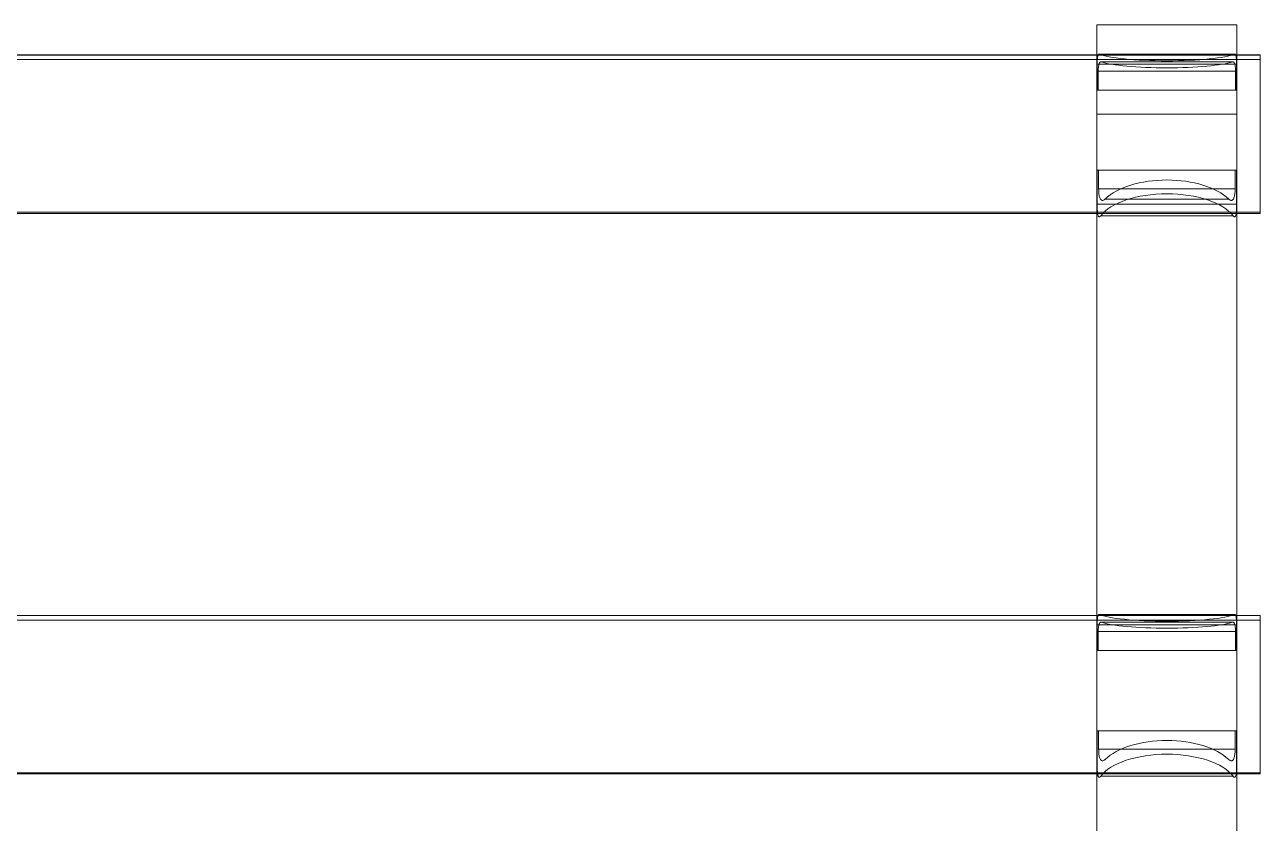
# Model space of a CAD drawing. Header units: millimetres. Extents: x -241391 to 8718866, y 0 to 143518.
# Drawn here: x -208082.7 to -207818.1, y 116900.5 to 117071.5 of the extents above; entities that cross this region are included whole.
import ezdxf

# ---------------------------------------------------------------- set-up
doc = ezdxf.new("R2010")
doc.units = ezdxf.units.MM
doc.header["$MEASUREMENT"] = 0
doc.layers.add('ТХ_пищеблок', color=30, linetype='Continuous', lineweight=20)

msp = doc.modelspace()

# ---------------------------------------------------------------- linework, layer by layer
at = {"layer": 'ТХ_пищеблок', "color": 230, "extrusion": (-1, 2.44929e-16, 3.40358e-28)}
for p, q in [((-207853.12, 116721.5, -147.22), (-207853.12, 117071.5, -147.22)), ((-207853.12, 117071.5, -147.22), (-207853.12, 117071.5, -182.5)), ((-207853.12, 117052.33, -203.42), (-207853.12, 116741.09, -230.66))]:
    msp.add_line(p, q, dxfattribs=at)
at = {"layer": 'ТХ_пищеблок', "color": 230}
for p, q in [((-207853.12, 116721.5, -147.22), (-207853.12, 117071.5, -147.22)), ((-207853.12, 117071.5, -182.5), (-207823.12, 117071.5, -182.5)), ((-207853.12, 117071.5, -917.22), (-207853.12, 117065.03, -917.22)), ((-207823.12, 117071.5, -917.22), (-207853.12, 117071.5, -917.22)), ((-207823.12, 117071.5, -147.22), (-207823.12, 116721.5, -147.22)), ((-207823.12, 117065.03, -917.22), (-207823.12, 117071.5, -917.22)), ((-209318.12, 117065.03, -917.22), (-207818.12, 117065.03, -917.22)), ((-209318.12, 117065.01, -143.47), (-207818.12, 117065.01, -143.47)), ((-209318.12, 117064.02, -143.6), (-207818.12, 117064.02, -143.6)), ((-209284.18, 117065.01, -917.22), (-207852.06, 117065.01, -917.22)), ((-207852.57, 117065.21, -143.19), (-207823.68, 117065.21, -143.19)), ((-207852.17, 117063.54, -141.97), (-207824.07, 117063.54, -141.97)), ((-207818.12, 117031.1, -917.22), (-207818.12, 117065.03, -917.22)), ((-207853.05, 117063.03, -145.72), (-207823.2, 117063.03, -145.72)), ((-207853.05, 117063.03, -145.72), (-207853.05, 117057.51, -145.72)), ((-207853.05, 117063.03, -145.72), (-207823.2, 117063.03, -145.72)), ((-207853.05, 117063.03, -145.72), (-207853.05, 117057.51, -145.72)), ((-207852.82, 117061.55, -144.22), (-207823.43, 117061.55, -144.22)), ((-207852.82, 117057.51, -144.22), (-207852.82, 117061.55, -144.22)), ((-207823.43, 117061.55, -144.22), (-207823.43, 117057.51, -144.22)), ((-207823.2, 117057.51, -145.72), (-207823.2, 117063.03, -145.72)), ((-207823.2, 117057.51, -145.72), (-207823.2, 117063.03, -145.72)), ((-207818.12, 117063.03, -144.72), (-207818.12, 117059.01, -144.72)), ((-207853.05, 117057.51, -145.72), (-207823.2, 117057.51, -145.72)), ((-207853.12, 117052.33, -203.42), (-207823.12, 117052.33, -203.42)), ((-207853.05, 117040.32, -145.72), (-207823.2, 117040.32, -145.72)), ((-207853.05, 117040.32, -145.72), (-207853.05, 117033.1, -145.72)), ((-207853.05, 117040.32, -145.72), (-207853.05, 117033.1, -145.72)), ((-207852.73, 117036.38, -143.82), (-207852.73, 117040.32, -143.82)), ((-207823.51, 117040.32, -143.82), (-207823.51, 117036.38, -143.82)), ((-207823.2, 117033.1, -145.72), (-207823.2, 117040.32, -145.72)), ((-207823.2, 117033.1, -145.72), (-207823.2, 117040.32, -145.72)), ((-207818.12, 117037.53, -144.72), (-207818.12, 117033.1, -144.72)), ((-207852.73, 117036.38, -143.82), (-207823.51, 117036.38, -143.82)), ((-207851.37, 117034.15, -140.18), (-207824.88, 117034.15, -140.18)), ((-207853.05, 117033.1, -145.72), (-207823.2, 117033.1, -145.72)), ((-207853.05, 117033.1, -145.72), (-207823.2, 117033.1, -145.72)), ((-209318.12, 117031.33, -142.81), (-207818.12, 117031.33, -142.81)), ((-209318.12, 117031.1, -917.22), (-207818.12, 117031.1, -917.22)), ((-207853.12, 117031.1, -917.22), (-207853.12, 116945.03, -917.22)), ((-207852.29, 117030.58, -142.31), (-207823.95, 117030.58, -142.31)), ((-207823.12, 116945.03, -917.22), (-207823.12, 117031.1, -917.22)), ((-209318.12, 116945.03, -917.22), (-207818.12, 116945.03, -917.22)), ((-209318.12, 116945.01, -143.47), (-207818.12, 116945.01, -143.47)), ((-209284.18, 116945.01, -917.22), (-207852.06, 116945.01, -917.22)), ((-207852.57, 116945.21, -143.19), (-207823.68, 116945.21, -143.19)), ((-207818.12, 116945.03, -917.22), (-207818.12, 116911.1, -917.22)), ((-209318.12, 116944.02, -143.6), (-207818.12, 116944.02, -143.6)), ((-207853.05, 116943.03, -145.72), (-207823.2, 116943.03, -145.72)), ((-207853.05, 116943.03, -145.72), (-207853.05, 116937.51, -145.72)), ((-207853.05, 116943.03, -145.72), (-207823.2, 116943.03, -145.72)), ((-207853.05, 116943.03, -145.72), (-207853.05, 116937.51, -145.72)), ((-207852.82, 116941.55, -144.22), (-207823.43, 116941.55, -144.22)), ((-207852.82, 116937.51, -144.22), (-207852.82, 116941.55, -144.22)), ((-207852.17, 116943.54, -141.97), (-207824.07, 116943.54, -141.97)), ((-207823.43, 116941.55, -144.22), (-207823.43, 116937.51, -144.22)), ((-207823.2, 116937.51, -145.72), (-207823.2, 116943.03, -145.72)), ((-207823.2, 116937.51, -145.72), (-207823.2, 116943.03, -145.72)), ((-207818.12, 116943.03, -144.72), (-207818.12, 116939.01, -144.72)), ((-207853.05, 116937.51, -145.72), (-207823.2, 116937.51, -145.72)), ((-207853.05, 116920.32, -145.72), (-207823.2, 116920.32, -145.72)), ((-207853.05, 116920.32, -145.72), (-207853.05, 116913.1, -145.72)), ((-207853.05, 116920.32, -145.72), (-207853.05, 116913.1, -145.72)), ((-207852.73, 116916.38, -143.82), (-207852.73, 116920.32, -143.82)), ((-207823.51, 116920.32, -143.82), (-207823.51, 116916.38, -143.82)), ((-207823.2, 116913.1, -145.72), (-207823.2, 116920.32, -145.72)), ((-207823.2, 116913.1, -145.72), (-207823.2, 116920.32, -145.72)), ((-207852.73, 116916.38, -143.82), (-207823.51, 116916.38, -143.82)), ((-207818.12, 116917.53, -144.72), (-207818.12, 116913.1, -144.72)), ((-209318.12, 116911.33, -142.81), (-207818.12, 116911.33, -142.81)), ((-209318.12, 116911.1, -917.22), (-207818.12, 116911.1, -917.22)), ((-207853.12, 116911.1, -917.22), (-207853.12, 116825.03, -917.22)), ((-207852.29, 116910.58, -142.31), (-207823.95, 116910.58, -142.31)), ((-207823.12, 116825.03, -917.22), (-207823.12, 116911.1, -917.22))]:
    msp.add_line(p, q, dxfattribs=at)
at = {"layer": 'ТХ_пищеблок', "color": 230, "extrusion": (2.44929e-16, 1, 0)}
for p, q in [((-207853.12, 117071.5, -182.5), (-207823.12, 117071.5, -182.5)), ((-207853.12, 117071.5, -147.22), (-207853.12, 117071.5, -182.5)), ((-207823.12, 117071.5, -182.5), (-207823.12, 117071.5, -147.22)), ((-207853.05, 117057.51, -145.72), (-207823.2, 117057.51, -145.72)), ((-207852.82, 117057.51, -144.22), (-207823.43, 117057.51, -144.22)), ((-207818.12, 117037.53, -145.72), (-207818.12, 117037.53, -144.72)), ((-207853.05, 116937.51, -145.72), (-207823.2, 116937.51, -145.72)), ((-207852.82, 116937.51, -144.22), (-207823.43, 116937.51, -144.22)), ((-207818.12, 116917.53, -145.72), (-207818.12, 116917.53, -144.72))]:
    msp.add_line(p, q, dxfattribs=at)
at = {"layer": 'ТХ_пищеблок', "color": 230, "extrusion": (1, -2.44929e-16, -7.99494e-29)}
for p, q in [((-207823.12, 117071.5, -147.22), (-207823.12, 116721.5, -147.22)), ((-207823.12, 117071.5, -182.5), (-207823.12, 117071.5, -147.22)), ((-207823.12, 116741.09, -230.66), (-207823.12, 117052.33, -203.42))]:
    msp.add_line(p, q, dxfattribs=at)
at = {"layer": 'ТХ_пищеблок', "color": 230, "extrusion": (2.42891e-16, 0.991677, 0.128754)}
for p, q in [((-209318.12, 117065.01, -143.47), (-207818.12, 117065.01, -143.47)), ((-207818.12, 117065.01, -143.47), (-207818.12, 117062.91, -127.24)), ((-209318.12, 116945.01, -143.47), (-207818.12, 116945.01, -143.47)), ((-207818.12, 116945.01, -143.47), (-207818.12, 116942.91, -127.24))]:
    msp.add_line(p, q, dxfattribs=at)
at = {"layer": 'ТХ_пищеблок', "color": 230, "extrusion": (-2.42891e-16, -0.991677, -0.128754)}
for p, q in [((-209318.12, 117064.02, -143.6), (-207818.12, 117064.02, -143.6)), ((-207818.12, 117061.91, -127.37), (-207818.12, 117064.02, -143.6)), ((-209318.12, 116944.02, -143.6), (-207818.12, 116944.02, -143.6)), ((-207818.12, 116941.91, -127.37), (-207818.12, 116944.02, -143.6))]:
    msp.add_line(p, q, dxfattribs=at)
at = {"layer": 'ТХ_пищеблок', "color": 230, "extrusion": (-2.42893e-16, -0.991687, -0.128676)}
for p, q in [((-207852.57, 117065.21, -143.19), (-207823.68, 117065.21, -143.19)), ((-207852.57, 116945.21, -143.19), (-207823.68, 116945.21, -143.19))]:
    msp.add_line(p, q, dxfattribs=at)
at = {"layer": 'ТХ_пищеблок', "color": 230, "extrusion": (2.42898e-16, 0.991708, 0.128509)}
for p, q in [((-207852.17, 117063.54, -141.97), (-207824.07, 117063.54, -141.97)), ((-207852.17, 116943.54, -141.97), (-207824.07, 116943.54, -141.97))]:
    msp.add_line(p, q, dxfattribs=at)
at = {"layer": 'ТХ_пищеблок', "color": 230, "extrusion": (1, -2.44929e-16, 9.51101e-27)}
for p, q in [((-207818.12, 117065.01, -143.47), (-207818.12, 117062.91, -127.24)), ((-207818.12, 117061.91, -127.37), (-207818.12, 117064.02, -143.6)), ((-207818.12, 117059.01, -145.72), (-207818.12, 117063.03, -145.72)), ((-207818.12, 117063.03, -144.72), (-207818.12, 117059.01, -144.72)), ((-207818.12, 117059.01, -144.72), (-207818.12, 117059.01, -145.72)), ((-207818.12, 117032.21, -143.27), (-207818.12, 117042.16, -123.92)), ((-207818.12, 117041.28, -123.46), (-207818.12, 117031.33, -142.81)), ((-207818.12, 117037.53, -144.72), (-207818.12, 117033.1, -144.72)), ((-207818.12, 117037.53, -145.72), (-207818.12, 117037.53, -144.72)), ((-207818.12, 117033.1, -145.72), (-207818.12, 117037.53, -145.72))]:
    msp.add_line(p, q, dxfattribs=at)
at = {"layer": 'ТХ_пищеблок', "color": 230, "extrusion": (0, 0, -1)}
for p, q in [((-207852.82, 117057.51, -144.22), (-207852.82, 117061.55, -144.22)), ((-207852.82, 117061.55, -144.22), (-207823.43, 117061.55, -144.22)), ((-207823.43, 117061.55, -144.22), (-207823.43, 117057.51, -144.22)), ((-207818.12, 117059.01, -145.72), (-207818.12, 117063.03, -145.72)), ((-207852.82, 117057.51, -144.22), (-207823.43, 117057.51, -144.22)), ((-207852.73, 117036.38, -143.82), (-207852.73, 117040.32, -143.82)), ((-207852.73, 117040.32, -143.82), (-207823.51, 117040.32, -143.82)), ((-207823.51, 117040.32, -143.82), (-207823.51, 117036.38, -143.82)), ((-207852.73, 117036.38, -143.82), (-207823.51, 117036.38, -143.82)), ((-207852.82, 116937.51, -144.22), (-207852.82, 116941.55, -144.22)), ((-207852.82, 116941.55, -144.22), (-207823.43, 116941.55, -144.22)), ((-207823.43, 116941.55, -144.22), (-207823.43, 116937.51, -144.22)), ((-207818.12, 116939.01, -145.72), (-207818.12, 116943.03, -145.72)), ((-207852.82, 116937.51, -144.22), (-207823.43, 116937.51, -144.22)), ((-207852.73, 116916.38, -143.82), (-207852.73, 116920.32, -143.82)), ((-207852.73, 116920.32, -143.82), (-207823.51, 116920.32, -143.82)), ((-207823.51, 116920.32, -143.82), (-207823.51, 116916.38, -143.82)), ((-207852.73, 116916.38, -143.82), (-207823.51, 116916.38, -143.82))]:
    msp.add_line(p, q, dxfattribs=at)
at = {"layer": 'ТХ_пищеблок', "color": 230, "extrusion": (-2.44929e-16, -1, 0)}
for p, q in [((-207818.12, 117059.01, -144.72), (-207818.12, 117059.01, -145.72)), ((-207853.05, 117040.32, -145.72), (-207823.2, 117040.32, -145.72)), ((-207852.73, 117040.32, -143.82), (-207823.51, 117040.32, -143.82)), ((-207818.12, 116939.01, -144.72), (-207818.12, 116939.01, -145.72)), ((-207853.05, 116920.32, -145.72), (-207823.2, 116920.32, -145.72)), ((-207852.73, 116920.32, -143.82), (-207823.51, 116920.32, -143.82))]:
    msp.add_line(p, q, dxfattribs=at)
at = {"layer": 'ТХ_пищеблок', "color": 230, "extrusion": (2.1347e-17, 0.087156, -0.996195)}
for p, q in [((-207853.12, 117052.33, -203.42), (-207853.12, 116741.09, -230.66)), ((-207853.12, 117052.33, -203.42), (-207823.12, 117052.33, -203.42)), ((-207823.12, 116741.09, -230.66), (-207823.12, 117052.33, -203.42))]:
    msp.add_line(p, q, dxfattribs=at)
at = {"layer": 'ТХ_пищеблок', "color": 230, "extrusion": (2.17808e-16, 0.889269, -0.457385)}
for p, q in [((-207818.12, 117032.21, -143.27), (-207818.12, 117042.16, -123.92)), ((-207818.12, 116912.21, -143.27), (-207818.12, 116922.16, -123.92))]:
    msp.add_line(p, q, dxfattribs=at)
at = {"layer": 'ТХ_пищеблок', "color": 230, "extrusion": (-2.17808e-16, -0.889269, 0.457385)}
for p, q in [((-207818.12, 117041.28, -123.46), (-207818.12, 117031.33, -142.81)), ((-209318.12, 117031.33, -142.81), (-207818.12, 117031.33, -142.81)), ((-207818.12, 116921.28, -123.46), (-207818.12, 116911.33, -142.81)), ((-209318.12, 116911.33, -142.81), (-207818.12, 116911.33, -142.81))]:
    msp.add_line(p, q, dxfattribs=at)
at = {"layer": 'ТХ_пищеблок', "color": 230, "extrusion": (-2.51863e-29, -1.02831e-13, -1)}
for p, q in [((-207818.12, 117033.1, -145.72), (-207818.12, 117037.53, -145.72)), ((-207818.12, 116913.1, -145.72), (-207818.12, 116917.53, -145.72))]:
    msp.add_line(p, q, dxfattribs=at)
at = {"layer": 'ТХ_пищеблок', "color": 230, "extrusion": (-2.17766e-16, -0.889097, 0.457719)}
msp.add_line((-207851.37, 117034.15, -140.18), (-207824.88, 117034.15, -140.18), dxfattribs=at)
at = {"layer": 'ТХ_пищеблок', "color": 230, "extrusion": (2.21972e-16, 0.906268, -0.422705)}
for p, q in [((-207852.29, 117030.58, -142.31), (-207823.95, 117030.58, -142.31)), ((-207852.29, 116910.58, -142.31), (-207823.95, 116910.58, -142.31))]:
    msp.add_line(p, q, dxfattribs=at)
at = {"layer": 'ТХ_пищеблок', "color": 230, "extrusion": (1, -2.44929e-16, 8.92676e-27)}
for p, q in [((-207818.12, 116945.01, -143.47), (-207818.12, 116942.91, -127.24)), ((-207818.12, 116941.91, -127.37), (-207818.12, 116944.02, -143.6)), ((-207818.12, 116939.01, -145.72), (-207818.12, 116943.03, -145.72)), ((-207818.12, 116943.03, -144.72), (-207818.12, 116939.01, -144.72)), ((-207818.12, 116939.01, -144.72), (-207818.12, 116939.01, -145.72)), ((-207818.12, 116912.21, -143.27), (-207818.12, 116922.16, -123.92)), ((-207818.12, 116921.28, -123.46), (-207818.12, 116911.33, -142.81)), ((-207818.12, 116917.53, -144.72), (-207818.12, 116913.1, -144.72)), ((-207818.12, 116917.53, -145.72), (-207818.12, 116917.53, -144.72)), ((-207818.12, 116913.1, -145.72), (-207818.12, 116917.53, -145.72))]:
    msp.add_line(p, q, dxfattribs=at)
at = {"layer": 'ТХ_пищеблок', "color": 230, "extrusion": (-1, 2.44929e-16, 0)}
for centre, radius, start, end in [((-117050.5, -182.5, 207853.12), 21, 180, 265), ((-117050.5, -182.5, 207853.12), 21, 180, 265), ((-117063.03, -143.72, 207818.12), 2, 172.6024, 270), ((-117051.5, -128.72, 207818.12), 11.5, 27.2185, 172.6024), ((-117033.1, -143.72, 207818.12), 2, 270, 27.2185), ((-116943.03, -143.72, 207818.12), 2, 172.6024, 270), ((-116931.5, -128.72, 207818.12), 11.5, 27.2185, 172.6024), ((-116913.1, -143.72, 207818.12), 2, 270, 27.2185)]:
    msp.add_arc(centre, radius, start, end, dxfattribs=at)
at = {"layer": 'ТХ_пищеблок', "color": 230, "extrusion": (2.44929e-16, 1, 0)}
for centre, start, end in [((207838.12, -147.22, 117071.5), 0, 180), ((207838.12, -147.22, 117071.5), 0, 180), ((207838.12, -147.22, 117057.51), 5.7392, 11.537), ((207838.12, -147.22, 117057.51), 5.7392, 11.537), ((207838.12, -147.22, 117057.51), 168.463, 174.2608), ((207838.12, -147.22, 117057.51), 168.463, 174.2608), ((207838.12, -147.22, 116937.51), 5.7392, 11.537), ((207838.12, -147.22, 116937.51), 5.7392, 11.537), ((207838.12, -147.22, 116937.51), 168.463, 174.2608), ((207838.12, -147.22, 116937.51), 168.463, 174.2608)]:
    msp.add_arc(centre, 15, start, end, dxfattribs=at)
at = {"layer": 'ТХ_пищеблок', "color": 230, "extrusion": (1, -2.44929e-16, 0)}
for centre, radius, start, end in [((117050.5, -182.5, -207823.12), 21, 275, 0), ((117050.5, -182.5, -207823.12), 21, 275, 0), ((117063.03, -143.72, -207818.12), 2, 270, 7.3976), ((117063.03, -143.72, -207818.12), 1, 270, 7.3976), ((117063.03, -143.72, -207818.12), 1, 270, 7.3976), ((117051.5, -128.72, -207818.12), 11.5, 7.3976, 152.7815), ((117051.5, -128.72, -207818.12), 10.5, 7.3976, 152.7815), ((117051.5, -128.72, -207818.12), 10.5, 7.3976, 152.7815), ((117033.1, -143.72, -207818.12), 1, 152.7815, 270), ((117033.1, -143.72, -207818.12), 1, 152.7815, 270), ((117033.1, -143.72, -207818.12), 2, 152.7815, 270), ((116943.03, -143.72, -207818.12), 2, 270, 7.3976), ((116943.03, -143.72, -207818.12), 1, 270, 7.3976), ((116943.03, -143.72, -207818.12), 1, 270, 7.3976), ((116931.5, -128.72, -207818.12), 11.5, 7.3976, 152.7815), ((116931.5, -128.72, -207818.12), 10.5, 7.3976, 152.7815), ((116931.5, -128.72, -207818.12), 10.5, 7.3976, 152.7815), ((116913.1, -143.72, -207818.12), 1, 152.7815, 270), ((116913.1, -143.72, -207818.12), 1, 152.7815, 270), ((116913.1, -143.72, -207818.12), 2, 152.7815, 270)]:
    msp.add_arc(centre, radius, start, end, dxfattribs=at)
at = {"layer": 'ТХ_пищеблок', "color": 230, "extrusion": (-2.44929e-16, -1, 0)}
for centre, start, end in [((-207838.12, -147.22, -117040.32), 166.8991, 174.2608), ((-207838.12, -147.22, -117040.32), 166.8991, 174.2608), ((-207838.12, -147.22, -117040.32), 5.7392, 13.1009), ((-207838.12, -147.22, -117040.32), 5.7392, 13.1009), ((-207838.12, -147.22, -116920.32), 166.8991, 174.2608), ((-207838.12, -147.22, -116920.32), 166.8991, 174.2608), ((-207838.12, -147.22, -116920.32), 5.7392, 13.1009), ((-207838.12, -147.22, -116920.32), 5.7392, 13.1009)]:
    msp.add_arc(centre, 15, start, end, dxfattribs=at)
at = {"layer": 'ТХ_пищеблок', "color": 230, "extrusion": (-2.42893e-16, -0.991687, -0.128676)}
for centre in [(-207838.12, 117065.73, -147.22), (-207838.12, 117065.73, -147.22), (-207838.12, 116945.73, -147.22), (-207838.12, 116945.73, -147.22)]:
    msp.add_ellipse(centre, major_axis=(0, -1.95, 15), ratio=0.991687, start_param=-1.298155, end_param=1.298155, dxfattribs=at)
at = {"layer": 'ТХ_пищеблок', "color": 230, "extrusion": (2.42898e-16, 0.991708, 0.128509)}
for centre in [(-207838.12, 117064.22, -147.22), (-207838.12, 117064.22, -147.22), (-207838.12, 116944.22, -147.22), (-207838.12, 116944.22, -147.22)]:
    msp.add_ellipse(centre, major_axis=(0, -1.94, 15), ratio=0.991708, start_param=-1.212726, end_param=1.212726, dxfattribs=at)
at = {"layer": 'ТХ_пищеблок', "color": 230, "extrusion": (-2.17766e-16, -0.889097, 0.457719)}
for centre in [(-207838.12, 117030.53, -147.22), (-207838.12, 117030.53, -147.22), (-207838.12, 116910.53, -147.22), (-207838.12, 116910.53, -147.22)]:
    msp.add_ellipse(centre, major_axis=(0, 7.72, 15), ratio=0.889097, start_param=-1.081936, end_param=1.081936, dxfattribs=at)
at = {"layer": 'ТХ_пищеблок', "color": 230, "extrusion": (2.21972e-16, 0.906268, -0.422705)}
for centre in [(-207838.12, 117028.29, -147.22), (-207838.12, 117028.29, -147.22), (-207838.12, 116908.29, -147.22), (-207838.12, 116908.29, -147.22)]:
    msp.add_ellipse(centre, major_axis=(0, 7, 15), ratio=0.906268, start_param=-1.236809, end_param=1.236809, dxfattribs=at)
at = {"layer": 'ТХ_пищеблок', "color": 230}
for points, knots in [([(-207852.57, 117065.21, -143.19), (-207852.6, 117065.22, -143.28), (-207852.62, 117065.23, -143.38), (-207852.68, 117065.23, -143.61), (-207852.72, 117065.21, -143.76), (-207852.78, 117065.16, -144.05), (-207852.81, 117065.11, -144.19), (-207852.87, 117065, -144.47), (-207852.89, 117064.93, -144.61), (-207852.93, 117064.76, -144.86), (-207852.95, 117064.66, -144.97), (-207852.98, 117064.46, -145.17), (-207852.99, 117064.35, -145.26), (-207853.01, 117064.11, -145.43), (-207853.02, 117063.97, -145.5), (-207853.04, 117063.7, -145.61), (-207853.04, 117063.55, -145.66), (-207853.05, 117063.28, -145.71), (-207853.05, 117063.15, -145.72), (-207853.05, 117063.03, -145.72)], [10.097756, 10.097756, 10.097756, 10.097756, 10.392581, 10.392581, 10.825142, 10.825142, 11.257703, 11.257703, 11.690264, 11.690264, 12.122826, 12.122826, 12.545997, 12.545997, 12.969168, 12.969168, 13.392339, 13.392339, 13.761999, 13.761999, 13.761999, 13.761999]), ([(-207852.57, 117065.21, -143.19), (-207852.6, 117065.22, -143.28), (-207852.62, 117065.23, -143.38), (-207852.68, 117065.23, -143.61), (-207852.72, 117065.21, -143.76), (-207852.78, 117065.16, -144.05), (-207852.81, 117065.11, -144.19), (-207852.87, 117065, -144.47), (-207852.89, 117064.93, -144.61), (-207852.93, 117064.76, -144.86), (-207852.95, 117064.66, -144.97), (-207852.98, 117064.46, -145.17), (-207852.99, 117064.35, -145.26), (-207853.01, 117064.11, -145.43), (-207853.02, 117063.97, -145.5), (-207853.04, 117063.7, -145.61), (-207853.04, 117063.55, -145.66), (-207853.05, 117063.28, -145.71), (-207853.05, 117063.15, -145.72), (-207853.05, 117063.03, -145.72)], [10.097756, 10.097756, 10.097756, 10.097756, 10.392581, 10.392581, 10.825142, 10.825142, 11.257703, 11.257703, 11.690264, 11.690264, 12.122826, 12.122826, 12.545997, 12.545997, 12.969168, 12.969168, 13.392339, 13.392339, 13.761999, 13.761999, 13.761999, 13.761999]), ([(-207852.82, 117061.55, -144.22), (-207852.82, 117061.68, -144.22), (-207852.82, 117061.81, -144.21), (-207852.81, 117062.06, -144.16), (-207852.8, 117062.19, -144.12), (-207852.78, 117062.44, -144.02), (-207852.76, 117062.55, -143.96), (-207852.73, 117062.77, -143.82), (-207852.71, 117062.87, -143.74), (-207852.67, 117063.05, -143.56), (-207852.64, 117063.14, -143.46), (-207852.58, 117063.29, -143.23), (-207852.55, 117063.35, -143.11), (-207852.47, 117063.45, -142.86), (-207852.44, 117063.49, -142.74), (-207852.35, 117063.54, -142.48), (-207852.31, 117063.55, -142.35), (-207852.23, 117063.55, -142.14), (-207852.2, 117063.55, -142.05), (-207852.17, 117063.54, -141.97)], [0, 0, 0, 0, 0.375338, 0.375338, 0.750676, 0.750676, 1.126014, 1.126014, 1.501352, 1.501352, 1.895183, 1.895183, 2.289013, 2.289013, 2.682844, 2.682844, 3.076675, 3.076675, 3.345481, 3.345481, 3.345481, 3.345481]), ([(-207852.82, 117061.55, -144.22), (-207852.82, 117061.68, -144.22), (-207852.82, 117061.81, -144.21), (-207852.81, 117062.06, -144.16), (-207852.8, 117062.19, -144.12), (-207852.78, 117062.44, -144.02), (-207852.76, 117062.55, -143.96), (-207852.73, 117062.77, -143.82), (-207852.71, 117062.87, -143.74), (-207852.67, 117063.05, -143.56), (-207852.64, 117063.14, -143.46), (-207852.58, 117063.29, -143.23), (-207852.55, 117063.35, -143.11), (-207852.47, 117063.45, -142.86), (-207852.44, 117063.49, -142.74), (-207852.35, 117063.54, -142.48), (-207852.31, 117063.55, -142.35), (-207852.23, 117063.55, -142.14), (-207852.2, 117063.55, -142.05), (-207852.17, 117063.54, -141.97)], [0, 0, 0, 0, 0.375338, 0.375338, 0.750676, 0.750676, 1.126014, 1.126014, 1.501352, 1.501352, 1.895183, 1.895183, 2.289013, 2.289013, 2.682844, 2.682844, 3.076675, 3.076675, 3.345481, 3.345481, 3.345481, 3.345481]), ([(-207824.07, 117063.54, -141.97), (-207824.04, 117063.55, -142.05), (-207824.01, 117063.55, -142.14), (-207823.94, 117063.55, -142.35), (-207823.89, 117063.54, -142.48), (-207823.81, 117063.49, -142.74), (-207823.77, 117063.45, -142.86), (-207823.7, 117063.35, -143.11), (-207823.66, 117063.29, -143.23), (-207823.6, 117063.14, -143.46), (-207823.58, 117063.05, -143.56), (-207823.53, 117062.87, -143.74), (-207823.51, 117062.77, -143.82), (-207823.48, 117062.55, -143.96), (-207823.47, 117062.44, -144.02), (-207823.45, 117062.19, -144.12), (-207823.44, 117062.06, -144.16), (-207823.43, 117061.81, -144.21), (-207823.43, 117061.68, -144.22), (-207823.43, 117061.55, -144.22)], [-3.345481, -3.345481, -3.345481, -3.345481, -3.076675, -3.076675, -2.682844, -2.682844, -2.289013, -2.289013, -1.895183, -1.895183, -1.501352, -1.501352, -1.126014, -1.126014, -0.750676, -0.750676, -0.375338, -0.375338, 0, 0, 0, 0]), ([(-207824.07, 117063.54, -141.97), (-207824.04, 117063.55, -142.05), (-207824.01, 117063.55, -142.14), (-207823.94, 117063.55, -142.35), (-207823.89, 117063.54, -142.48), (-207823.81, 117063.49, -142.74), (-207823.77, 117063.45, -142.86), (-207823.7, 117063.35, -143.11), (-207823.66, 117063.29, -143.23), (-207823.6, 117063.14, -143.46), (-207823.58, 117063.05, -143.56), (-207823.53, 117062.87, -143.74), (-207823.51, 117062.77, -143.82), (-207823.48, 117062.55, -143.96), (-207823.47, 117062.44, -144.02), (-207823.45, 117062.19, -144.12), (-207823.44, 117062.06, -144.16), (-207823.43, 117061.81, -144.21), (-207823.43, 117061.68, -144.22), (-207823.43, 117061.55, -144.22)], [-3.345481, -3.345481, -3.345481, -3.345481, -3.076675, -3.076675, -2.682844, -2.682844, -2.289013, -2.289013, -1.895183, -1.895183, -1.501352, -1.501352, -1.126014, -1.126014, -0.750676, -0.750676, -0.375338, -0.375338, 0, 0, 0, 0]), ([(-207823.2, 117063.03, -145.72), (-207823.2, 117063.15, -145.72), (-207823.2, 117063.28, -145.71), (-207823.2, 117063.55, -145.66), (-207823.21, 117063.7, -145.61), (-207823.22, 117063.97, -145.5), (-207823.23, 117064.11, -145.43), (-207823.25, 117064.35, -145.26), (-207823.26, 117064.46, -145.17), (-207823.29, 117064.66, -144.97), (-207823.31, 117064.76, -144.86), (-207823.35, 117064.93, -144.61), (-207823.38, 117065, -144.47), (-207823.43, 117065.11, -144.19), (-207823.46, 117065.16, -144.05), (-207823.53, 117065.21, -143.76), (-207823.56, 117065.23, -143.61), (-207823.62, 117065.23, -143.38), (-207823.65, 117065.22, -143.28), (-207823.68, 117065.21, -143.19)], [0.053511, 0.053511, 0.053511, 0.053511, 0.423171, 0.423171, 0.846342, 0.846342, 1.269513, 1.269513, 1.692684, 1.692684, 2.125245, 2.125245, 2.557806, 2.557806, 2.990368, 2.990368, 3.422929, 3.422929, 3.717753, 3.717753, 3.717753, 3.717753]), ([(-207823.2, 117063.03, -145.72), (-207823.2, 117063.15, -145.72), (-207823.2, 117063.28, -145.71), (-207823.2, 117063.55, -145.66), (-207823.21, 117063.7, -145.61), (-207823.22, 117063.97, -145.5), (-207823.23, 117064.11, -145.43), (-207823.25, 117064.35, -145.26), (-207823.26, 117064.46, -145.17), (-207823.29, 117064.66, -144.97), (-207823.31, 117064.76, -144.86), (-207823.35, 117064.93, -144.61), (-207823.38, 117065, -144.47), (-207823.43, 117065.11, -144.19), (-207823.46, 117065.16, -144.05), (-207823.53, 117065.21, -143.76), (-207823.56, 117065.23, -143.61), (-207823.62, 117065.23, -143.38), (-207823.65, 117065.22, -143.28), (-207823.68, 117065.21, -143.19)], [0.053511, 0.053511, 0.053511, 0.053511, 0.423171, 0.423171, 0.846342, 0.846342, 1.269513, 1.269513, 1.692684, 1.692684, 2.125245, 2.125245, 2.557806, 2.557806, 2.990368, 2.990368, 3.422929, 3.422929, 3.717753, 3.717753, 3.717753, 3.717753]), ([(-207851.37, 117034.15, -140.18), (-207851.39, 117034.13, -140.23), (-207851.42, 117034.1, -140.29), (-207851.53, 117034.01, -140.5), (-207851.61, 117033.96, -140.66), (-207851.77, 117033.89, -140.99), (-207851.84, 117033.88, -141.16), (-207851.98, 117033.88, -141.48), (-207852.04, 117033.89, -141.64), (-207852.17, 117033.95, -141.96), (-207852.23, 117034, -142.12), (-207852.34, 117034.13, -142.43), (-207852.39, 117034.21, -142.58), (-207852.48, 117034.4, -142.86), (-207852.51, 117034.51, -142.99), (-207852.58, 117034.73, -143.22), (-207852.6, 117034.86, -143.32), (-207852.65, 117035.13, -143.5), (-207852.67, 117035.27, -143.57), (-207852.7, 117035.58, -143.7), (-207852.71, 117035.74, -143.75), (-207852.73, 117036.06, -143.81), (-207852.73, 117036.22, -143.82), (-207852.73, 117036.38, -143.82)], [-5.126797, -5.126797, -5.126797, -5.126797, -4.943207, -4.943207, -4.410378, -4.410378, -3.877548, -3.877548, -3.376648, -3.376648, -2.875748, -2.875748, -2.374848, -2.374848, -1.873948, -1.873948, -1.405461, -1.405461, -0.936974, -0.936974, -0.468487, -0.468487, 0, 0, 0, 0]), ([(-207851.37, 117034.15, -140.18), (-207851.39, 117034.13, -140.23), (-207851.42, 117034.1, -140.29), (-207851.53, 117034.01, -140.5), (-207851.61, 117033.96, -140.66), (-207851.77, 117033.89, -140.99), (-207851.84, 117033.88, -141.16), (-207851.98, 117033.88, -141.48), (-207852.04, 117033.89, -141.64), (-207852.17, 117033.95, -141.96), (-207852.23, 117034, -142.12), (-207852.34, 117034.13, -142.43), (-207852.39, 117034.21, -142.58), (-207852.48, 117034.4, -142.86), (-207852.51, 117034.51, -142.99), (-207852.58, 117034.73, -143.22), (-207852.6, 117034.86, -143.32), (-207852.65, 117035.13, -143.5), (-207852.67, 117035.27, -143.57), (-207852.7, 117035.58, -143.7), (-207852.71, 117035.74, -143.75), (-207852.73, 117036.06, -143.81), (-207852.73, 117036.22, -143.82), (-207852.73, 117036.38, -143.82)], [-5.126797, -5.126797, -5.126797, -5.126797, -4.943207, -4.943207, -4.410378, -4.410378, -3.877548, -3.877548, -3.376648, -3.376648, -2.875748, -2.875748, -2.374848, -2.374848, -1.873948, -1.873948, -1.405461, -1.405461, -0.936974, -0.936974, -0.468487, -0.468487, 0, 0, 0, 0]), ([(-207823.51, 117036.38, -143.82), (-207823.51, 117036.22, -143.82), (-207823.52, 117036.06, -143.81), (-207823.53, 117035.74, -143.75), (-207823.54, 117035.58, -143.7), (-207823.57, 117035.27, -143.57), (-207823.59, 117035.13, -143.5), (-207823.64, 117034.86, -143.32), (-207823.67, 117034.73, -143.22), (-207823.73, 117034.51, -142.99), (-207823.77, 117034.4, -142.86), (-207823.86, 117034.21, -142.58), (-207823.91, 117034.13, -142.43), (-207824.02, 117034, -142.12), (-207824.08, 117033.95, -141.96), (-207824.2, 117033.89, -141.64), (-207824.27, 117033.88, -141.48), (-207824.4, 117033.88, -141.16), (-207824.48, 117033.89, -140.99), (-207824.63, 117033.96, -140.66), (-207824.71, 117034.01, -140.5), (-207824.82, 117034.1, -140.29), (-207824.85, 117034.13, -140.23), (-207824.88, 117034.15, -140.18)], [0, 0, 0, 0, 0.468487, 0.468487, 0.936974, 0.936974, 1.405461, 1.405461, 1.873948, 1.873948, 2.374848, 2.374848, 2.875748, 2.875748, 3.376648, 3.376648, 3.877548, 3.877548, 4.410378, 4.410378, 4.943207, 4.943207, 5.126797, 5.126797, 5.126797, 5.126797]), ([(-207823.51, 117036.38, -143.82), (-207823.51, 117036.22, -143.82), (-207823.52, 117036.06, -143.81), (-207823.53, 117035.74, -143.75), (-207823.54, 117035.58, -143.7), (-207823.57, 117035.27, -143.57), (-207823.59, 117035.13, -143.5), (-207823.64, 117034.86, -143.32), (-207823.67, 117034.73, -143.22), (-207823.73, 117034.51, -142.99), (-207823.77, 117034.4, -142.86), (-207823.86, 117034.21, -142.58), (-207823.91, 117034.13, -142.43), (-207824.02, 117034, -142.12), (-207824.08, 117033.95, -141.96), (-207824.2, 117033.89, -141.64), (-207824.27, 117033.88, -141.48), (-207824.4, 117033.88, -141.16), (-207824.48, 117033.89, -140.99), (-207824.63, 117033.96, -140.66), (-207824.71, 117034.01, -140.5), (-207824.82, 117034.1, -140.29), (-207824.85, 117034.13, -140.23), (-207824.88, 117034.15, -140.18)], [0, 0, 0, 0, 0.468487, 0.468487, 0.936974, 0.936974, 1.405461, 1.405461, 1.873948, 1.873948, 2.374848, 2.374848, 2.875748, 2.875748, 3.376648, 3.376648, 3.877548, 3.877548, 4.410378, 4.410378, 4.943207, 4.943207, 5.126797, 5.126797, 5.126797, 5.126797]), ([(-207853.05, 117033.1, -145.72), (-207853.05, 117032.99, -145.74), (-207853.05, 117032.88, -145.75), (-207853.05, 117032.77, -145.75), (-207853.05, 117032.62, -145.75), (-207853.05, 117032.47, -145.73), (-207853.04, 117032.15, -145.67), (-207853.04, 117032, -145.63), (-207853.02, 117031.7, -145.5), (-207853.01, 117031.56, -145.43), (-207852.99, 117031.3, -145.25), (-207852.98, 117031.18, -145.15), (-207852.95, 117030.96, -144.93), (-207852.93, 117030.86, -144.81), (-207852.88, 117030.68, -144.55), (-207852.85, 117030.6, -144.4), (-207852.79, 117030.48, -144.1), (-207852.76, 117030.43, -143.95), (-207852.69, 117030.37, -143.64), (-207852.65, 117030.36, -143.48), (-207852.57, 117030.36, -143.17), (-207852.52, 117030.37, -143.01), (-207852.42, 117030.44, -142.7), (-207852.37, 117030.48, -142.54), (-207852.31, 117030.56, -142.36), (-207852.3, 117030.57, -142.34), (-207852.29, 117030.58, -142.31)], [-0.323708, -0.323708, -0.323708, -0.323708, 0, 0, 0, 0.454646, 0.454646, 0.909291, 0.909291, 1.363937, 1.363937, 1.818583, 1.818583, 2.283915, 2.283915, 2.749246, 2.749246, 3.214578, 3.214578, 3.67991, 3.67991, 4.162001, 4.162001, 4.644092, 4.644092, 4.733571, 4.733571, 4.733571, 4.733571]), ([(-207853.05, 117033.1, -145.72), (-207853.05, 117032.99, -145.74), (-207853.05, 117032.88, -145.75), (-207853.05, 117032.77, -145.75), (-207853.05, 117032.62, -145.75), (-207853.05, 117032.47, -145.73), (-207853.04, 117032.15, -145.67), (-207853.04, 117032, -145.63), (-207853.02, 117031.7, -145.5), (-207853.01, 117031.56, -145.43), (-207852.99, 117031.3, -145.25), (-207852.98, 117031.18, -145.15), (-207852.95, 117030.96, -144.93), (-207852.93, 117030.86, -144.81), (-207852.88, 117030.68, -144.55), (-207852.85, 117030.6, -144.4), (-207852.79, 117030.48, -144.1), (-207852.76, 117030.43, -143.95), (-207852.69, 117030.37, -143.64), (-207852.65, 117030.36, -143.48), (-207852.57, 117030.36, -143.17), (-207852.52, 117030.37, -143.01), (-207852.42, 117030.44, -142.7), (-207852.37, 117030.48, -142.54), (-207852.31, 117030.56, -142.36), (-207852.3, 117030.57, -142.34), (-207852.29, 117030.58, -142.31)], [-0.323708, -0.323708, -0.323708, -0.323708, 0, 0, 0, 0.454646, 0.454646, 0.909291, 0.909291, 1.363937, 1.363937, 1.818583, 1.818583, 2.283915, 2.283915, 2.749246, 2.749246, 3.214578, 3.214578, 3.67991, 3.67991, 4.162001, 4.162001, 4.644092, 4.644092, 4.733571, 4.733571, 4.733571, 4.733571]), ([(-207823.95, 117030.58, -142.31), (-207823.94, 117030.57, -142.34), (-207823.93, 117030.56, -142.36), (-207823.87, 117030.48, -142.54), (-207823.82, 117030.44, -142.7), (-207823.72, 117030.37, -143.01), (-207823.68, 117030.36, -143.17), (-207823.6, 117030.36, -143.48), (-207823.56, 117030.37, -143.64), (-207823.48, 117030.43, -143.95), (-207823.45, 117030.48, -144.1), (-207823.39, 117030.6, -144.4), (-207823.36, 117030.68, -144.55), (-207823.32, 117030.86, -144.81), (-207823.3, 117030.96, -144.93), (-207823.27, 117031.18, -145.15), (-207823.25, 117031.3, -145.25), (-207823.23, 117031.56, -145.43), (-207823.22, 117031.7, -145.5), (-207823.21, 117032, -145.63), (-207823.2, 117032.15, -145.67), (-207823.2, 117032.47, -145.73), (-207823.19, 117032.62, -145.75), (-207823.19, 117032.77, -145.75), (-207823.19, 117032.88, -145.75), (-207823.2, 117032.99, -145.74), (-207823.2, 117033.1, -145.72)], [-4.733571, -4.733571, -4.733571, -4.733571, -4.644092, -4.644092, -4.162001, -4.162001, -3.67991, -3.67991, -3.214578, -3.214578, -2.749246, -2.749246, -2.283915, -2.283915, -1.818583, -1.818583, -1.363937, -1.363937, -0.909291, -0.909291, -0.454646, -0.454646, 0, 0, 0, 0.323708, 0.323708, 0.323708, 0.323708]), ([(-207823.95, 117030.58, -142.31), (-207823.94, 117030.57, -142.34), (-207823.93, 117030.56, -142.36), (-207823.87, 117030.48, -142.54), (-207823.82, 117030.44, -142.7), (-207823.72, 117030.37, -143.01), (-207823.68, 117030.36, -143.17), (-207823.6, 117030.36, -143.48), (-207823.56, 117030.37, -143.64), (-207823.48, 117030.43, -143.95), (-207823.45, 117030.48, -144.1), (-207823.39, 117030.6, -144.4), (-207823.36, 117030.68, -144.55), (-207823.32, 117030.86, -144.81), (-207823.3, 117030.96, -144.93), (-207823.27, 117031.18, -145.15), (-207823.25, 117031.3, -145.25), (-207823.23, 117031.56, -145.43), (-207823.22, 117031.7, -145.5), (-207823.21, 117032, -145.63), (-207823.2, 117032.15, -145.67), (-207823.2, 117032.47, -145.73), (-207823.19, 117032.62, -145.75), (-207823.19, 117032.77, -145.75), (-207823.19, 117032.88, -145.75), (-207823.2, 117032.99, -145.74), (-207823.2, 117033.1, -145.72)], [-4.733571, -4.733571, -4.733571, -4.733571, -4.644092, -4.644092, -4.162001, -4.162001, -3.67991, -3.67991, -3.214578, -3.214578, -2.749246, -2.749246, -2.283915, -2.283915, -1.818583, -1.818583, -1.363937, -1.363937, -0.909291, -0.909291, -0.454646, -0.454646, 0, 0, 0, 0.323708, 0.323708, 0.323708, 0.323708]), ([(-207852.57, 116945.21, -143.19), (-207852.6, 116945.22, -143.28), (-207852.62, 116945.23, -143.38), (-207852.68, 116945.23, -143.61), (-207852.72, 116945.21, -143.76), (-207852.78, 116945.16, -144.05), (-207852.81, 116945.11, -144.19), (-207852.87, 116945, -144.47), (-207852.89, 116944.93, -144.61), (-207852.93, 116944.76, -144.86), (-207852.95, 116944.66, -144.97), (-207852.98, 116944.46, -145.17), (-207852.99, 116944.35, -145.26), (-207853.01, 116944.11, -145.43), (-207853.02, 116943.97, -145.5), (-207853.04, 116943.7, -145.61), (-207853.04, 116943.55, -145.66), (-207853.05, 116943.28, -145.71), (-207853.05, 116943.15, -145.72), (-207853.05, 116943.03, -145.72)], [10.097756, 10.097756, 10.097756, 10.097756, 10.392581, 10.392581, 10.825142, 10.825142, 11.257703, 11.257703, 11.690264, 11.690264, 12.122826, 12.122826, 12.545997, 12.545997, 12.969168, 12.969168, 13.392339, 13.392339, 13.761999, 13.761999, 13.761999, 13.761999]), ([(-207852.57, 116945.21, -143.19), (-207852.6, 116945.22, -143.28), (-207852.62, 116945.23, -143.38), (-207852.68, 116945.23, -143.61), (-207852.72, 116945.21, -143.76), (-207852.78, 116945.16, -144.05), (-207852.81, 116945.11, -144.19), (-207852.87, 116945, -144.47), (-207852.89, 116944.93, -144.61), (-207852.93, 116944.76, -144.86), (-207852.95, 116944.66, -144.97), (-207852.98, 116944.46, -145.17), (-207852.99, 116944.35, -145.26), (-207853.01, 116944.11, -145.43), (-207853.02, 116943.97, -145.5), (-207853.04, 116943.7, -145.61), (-207853.04, 116943.55, -145.66), (-207853.05, 116943.28, -145.71), (-207853.05, 116943.15, -145.72), (-207853.05, 116943.03, -145.72)], [10.097756, 10.097756, 10.097756, 10.097756, 10.392581, 10.392581, 10.825142, 10.825142, 11.257703, 11.257703, 11.690264, 11.690264, 12.122826, 12.122826, 12.545997, 12.545997, 12.969168, 12.969168, 13.392339, 13.392339, 13.761999, 13.761999, 13.761999, 13.761999]), ([(-207823.2, 116943.03, -145.72), (-207823.2, 116943.15, -145.72), (-207823.2, 116943.28, -145.71), (-207823.2, 116943.55, -145.66), (-207823.21, 116943.7, -145.61), (-207823.22, 116943.97, -145.5), (-207823.23, 116944.11, -145.43), (-207823.25, 116944.35, -145.26), (-207823.26, 116944.46, -145.17), (-207823.29, 116944.66, -144.97), (-207823.31, 116944.76, -144.86), (-207823.35, 116944.93, -144.61), (-207823.38, 116945, -144.47), (-207823.43, 116945.11, -144.19), (-207823.46, 116945.16, -144.05), (-207823.53, 116945.21, -143.76), (-207823.56, 116945.23, -143.61), (-207823.62, 116945.23, -143.38), (-207823.65, 116945.22, -143.28), (-207823.68, 116945.21, -143.19)], [0.053511, 0.053511, 0.053511, 0.053511, 0.423171, 0.423171, 0.846342, 0.846342, 1.269513, 1.269513, 1.692684, 1.692684, 2.125245, 2.125245, 2.557806, 2.557806, 2.990368, 2.990368, 3.422929, 3.422929, 3.717753, 3.717753, 3.717753, 3.717753]), ([(-207823.2, 116943.03, -145.72), (-207823.2, 116943.15, -145.72), (-207823.2, 116943.28, -145.71), (-207823.2, 116943.55, -145.66), (-207823.21, 116943.7, -145.61), (-207823.22, 116943.97, -145.5), (-207823.23, 116944.11, -145.43), (-207823.25, 116944.35, -145.26), (-207823.26, 116944.46, -145.17), (-207823.29, 116944.66, -144.97), (-207823.31, 116944.76, -144.86), (-207823.35, 116944.93, -144.61), (-207823.38, 116945, -144.47), (-207823.43, 116945.11, -144.19), (-207823.46, 116945.16, -144.05), (-207823.53, 116945.21, -143.76), (-207823.56, 116945.23, -143.61), (-207823.62, 116945.23, -143.38), (-207823.65, 116945.22, -143.28), (-207823.68, 116945.21, -143.19)], [0.053511, 0.053511, 0.053511, 0.053511, 0.423171, 0.423171, 0.846342, 0.846342, 1.269513, 1.269513, 1.692684, 1.692684, 2.125245, 2.125245, 2.557806, 2.557806, 2.990368, 2.990368, 3.422929, 3.422929, 3.717753, 3.717753, 3.717753, 3.717753]), ([(-207852.82, 116941.55, -144.22), (-207852.82, 116941.68, -144.22), (-207852.82, 116941.81, -144.21), (-207852.81, 116942.06, -144.16), (-207852.8, 116942.19, -144.12), (-207852.78, 116942.44, -144.02), (-207852.76, 116942.55, -143.96), (-207852.73, 116942.77, -143.82), (-207852.71, 116942.87, -143.74), (-207852.67, 116943.05, -143.56), (-207852.64, 116943.14, -143.46), (-207852.58, 116943.29, -143.23), (-207852.55, 116943.35, -143.11), (-207852.47, 116943.45, -142.86), (-207852.44, 116943.49, -142.74), (-207852.35, 116943.54, -142.48), (-207852.31, 116943.55, -142.35), (-207852.23, 116943.55, -142.14), (-207852.2, 116943.55, -142.05), (-207852.17, 116943.54, -141.97)], [0, 0, 0, 0, 0.375338, 0.375338, 0.750676, 0.750676, 1.126014, 1.126014, 1.501352, 1.501352, 1.895183, 1.895183, 2.289013, 2.289013, 2.682844, 2.682844, 3.076675, 3.076675, 3.345481, 3.345481, 3.345481, 3.345481]), ([(-207852.82, 116941.55, -144.22), (-207852.82, 116941.68, -144.22), (-207852.82, 116941.81, -144.21), (-207852.81, 116942.06, -144.16), (-207852.8, 116942.19, -144.12), (-207852.78, 116942.44, -144.02), (-207852.76, 116942.55, -143.96), (-207852.73, 116942.77, -143.82), (-207852.71, 116942.87, -143.74), (-207852.67, 116943.05, -143.56), (-207852.64, 116943.14, -143.46), (-207852.58, 116943.29, -143.23), (-207852.55, 116943.35, -143.11), (-207852.47, 116943.45, -142.86), (-207852.44, 116943.49, -142.74), (-207852.35, 116943.54, -142.48), (-207852.31, 116943.55, -142.35), (-207852.23, 116943.55, -142.14), (-207852.2, 116943.55, -142.05), (-207852.17, 116943.54, -141.97)], [0, 0, 0, 0, 0.375338, 0.375338, 0.750676, 0.750676, 1.126014, 1.126014, 1.501352, 1.501352, 1.895183, 1.895183, 2.289013, 2.289013, 2.682844, 2.682844, 3.076675, 3.076675, 3.345481, 3.345481, 3.345481, 3.345481]), ([(-207824.07, 116943.54, -141.97), (-207824.04, 116943.55, -142.05), (-207824.01, 116943.55, -142.14), (-207823.94, 116943.55, -142.35), (-207823.89, 116943.54, -142.48), (-207823.81, 116943.49, -142.74), (-207823.77, 116943.45, -142.86), (-207823.7, 116943.35, -143.11), (-207823.66, 116943.29, -143.23), (-207823.6, 116943.14, -143.46), (-207823.58, 116943.05, -143.56), (-207823.53, 116942.87, -143.74), (-207823.51, 116942.77, -143.82), (-207823.48, 116942.55, -143.96), (-207823.47, 116942.44, -144.02), (-207823.45, 116942.19, -144.12), (-207823.44, 116942.06, -144.16), (-207823.43, 116941.81, -144.21), (-207823.43, 116941.68, -144.22), (-207823.43, 116941.55, -144.22)], [-3.345481, -3.345481, -3.345481, -3.345481, -3.076675, -3.076675, -2.682844, -2.682844, -2.289013, -2.289013, -1.895183, -1.895183, -1.501352, -1.501352, -1.126014, -1.126014, -0.750676, -0.750676, -0.375338, -0.375338, 0, 0, 0, 0]), ([(-207824.07, 116943.54, -141.97), (-207824.04, 116943.55, -142.05), (-207824.01, 116943.55, -142.14), (-207823.94, 116943.55, -142.35), (-207823.89, 116943.54, -142.48), (-207823.81, 116943.49, -142.74), (-207823.77, 116943.45, -142.86), (-207823.7, 116943.35, -143.11), (-207823.66, 116943.29, -143.23), (-207823.6, 116943.14, -143.46), (-207823.58, 116943.05, -143.56), (-207823.53, 116942.87, -143.74), (-207823.51, 116942.77, -143.82), (-207823.48, 116942.55, -143.96), (-207823.47, 116942.44, -144.02), (-207823.45, 116942.19, -144.12), (-207823.44, 116942.06, -144.16), (-207823.43, 116941.81, -144.21), (-207823.43, 116941.68, -144.22), (-207823.43, 116941.55, -144.22)], [-3.345481, -3.345481, -3.345481, -3.345481, -3.076675, -3.076675, -2.682844, -2.682844, -2.289013, -2.289013, -1.895183, -1.895183, -1.501352, -1.501352, -1.126014, -1.126014, -0.750676, -0.750676, -0.375338, -0.375338, 0, 0, 0, 0]), ([(-207851.37, 116914.15, -140.18), (-207851.39, 116914.13, -140.23), (-207851.42, 116914.1, -140.29), (-207851.53, 116914.01, -140.5), (-207851.61, 116913.96, -140.66), (-207851.77, 116913.89, -140.99), (-207851.84, 116913.88, -141.16), (-207851.98, 116913.88, -141.48), (-207852.04, 116913.89, -141.64), (-207852.17, 116913.95, -141.96), (-207852.23, 116914, -142.12), (-207852.34, 116914.13, -142.43), (-207852.39, 116914.21, -142.58), (-207852.48, 116914.4, -142.86), (-207852.51, 116914.51, -142.99), (-207852.58, 116914.73, -143.22), (-207852.6, 116914.86, -143.32), (-207852.65, 116915.13, -143.5), (-207852.67, 116915.27, -143.57), (-207852.7, 116915.58, -143.7), (-207852.71, 116915.74, -143.75), (-207852.73, 116916.06, -143.81), (-207852.73, 116916.22, -143.82), (-207852.73, 116916.38, -143.82)], [-5.126797, -5.126797, -5.126797, -5.126797, -4.943207, -4.943207, -4.410378, -4.410378, -3.877548, -3.877548, -3.376648, -3.376648, -2.875748, -2.875748, -2.374848, -2.374848, -1.873948, -1.873948, -1.405461, -1.405461, -0.936974, -0.936974, -0.468487, -0.468487, 0, 0, 0, 0]), ([(-207851.37, 116914.15, -140.18), (-207851.39, 116914.13, -140.23), (-207851.42, 116914.1, -140.29), (-207851.53, 116914.01, -140.5), (-207851.61, 116913.96, -140.66), (-207851.77, 116913.89, -140.99), (-207851.84, 116913.88, -141.16), (-207851.98, 116913.88, -141.48), (-207852.04, 116913.89, -141.64), (-207852.17, 116913.95, -141.96), (-207852.23, 116914, -142.12), (-207852.34, 116914.13, -142.43), (-207852.39, 116914.21, -142.58), (-207852.48, 116914.4, -142.86), (-207852.51, 116914.51, -142.99), (-207852.58, 116914.73, -143.22), (-207852.6, 116914.86, -143.32), (-207852.65, 116915.13, -143.5), (-207852.67, 116915.27, -143.57), (-207852.7, 116915.58, -143.7), (-207852.71, 116915.74, -143.75), (-207852.73, 116916.06, -143.81), (-207852.73, 116916.22, -143.82), (-207852.73, 116916.38, -143.82)], [-5.126797, -5.126797, -5.126797, -5.126797, -4.943207, -4.943207, -4.410378, -4.410378, -3.877548, -3.877548, -3.376648, -3.376648, -2.875748, -2.875748, -2.374848, -2.374848, -1.873948, -1.873948, -1.405461, -1.405461, -0.936974, -0.936974, -0.468487, -0.468487, 0, 0, 0, 0]), ([(-207823.51, 116916.38, -143.82), (-207823.51, 116916.22, -143.82), (-207823.52, 116916.06, -143.81), (-207823.53, 116915.74, -143.75), (-207823.54, 116915.58, -143.7), (-207823.57, 116915.27, -143.57), (-207823.59, 116915.13, -143.5), (-207823.64, 116914.86, -143.32), (-207823.67, 116914.73, -143.22), (-207823.73, 116914.51, -142.99), (-207823.77, 116914.4, -142.86), (-207823.86, 116914.21, -142.58), (-207823.91, 116914.13, -142.43), (-207824.02, 116914, -142.12), (-207824.08, 116913.95, -141.96), (-207824.2, 116913.89, -141.64), (-207824.27, 116913.88, -141.48), (-207824.4, 116913.88, -141.16), (-207824.48, 116913.89, -140.99), (-207824.63, 116913.96, -140.66), (-207824.71, 116914.01, -140.5), (-207824.82, 116914.1, -140.29), (-207824.85, 116914.13, -140.23), (-207824.88, 116914.15, -140.18)], [0, 0, 0, 0, 0.468487, 0.468487, 0.936974, 0.936974, 1.405461, 1.405461, 1.873948, 1.873948, 2.374848, 2.374848, 2.875748, 2.875748, 3.376648, 3.376648, 3.877548, 3.877548, 4.410378, 4.410378, 4.943207, 4.943207, 5.126797, 5.126797, 5.126797, 5.126797]), ([(-207823.51, 116916.38, -143.82), (-207823.51, 116916.22, -143.82), (-207823.52, 116916.06, -143.81), (-207823.53, 116915.74, -143.75), (-207823.54, 116915.58, -143.7), (-207823.57, 116915.27, -143.57), (-207823.59, 116915.13, -143.5), (-207823.64, 116914.86, -143.32), (-207823.67, 116914.73, -143.22), (-207823.73, 116914.51, -142.99), (-207823.77, 116914.4, -142.86), (-207823.86, 116914.21, -142.58), (-207823.91, 116914.13, -142.43), (-207824.02, 116914, -142.12), (-207824.08, 116913.95, -141.96), (-207824.2, 116913.89, -141.64), (-207824.27, 116913.88, -141.48), (-207824.4, 116913.88, -141.16), (-207824.48, 116913.89, -140.99), (-207824.63, 116913.96, -140.66), (-207824.71, 116914.01, -140.5), (-207824.82, 116914.1, -140.29), (-207824.85, 116914.13, -140.23), (-207824.88, 116914.15, -140.18)], [0, 0, 0, 0, 0.468487, 0.468487, 0.936974, 0.936974, 1.405461, 1.405461, 1.873948, 1.873948, 2.374848, 2.374848, 2.875748, 2.875748, 3.376648, 3.376648, 3.877548, 3.877548, 4.410378, 4.410378, 4.943207, 4.943207, 5.126797, 5.126797, 5.126797, 5.126797]), ([(-207853.05, 116913.1, -145.72), (-207853.05, 116912.99, -145.74), (-207853.05, 116912.88, -145.75), (-207853.05, 116912.77, -145.75), (-207853.05, 116912.62, -145.75), (-207853.05, 116912.47, -145.73), (-207853.04, 116912.15, -145.67), (-207853.04, 116912, -145.63), (-207853.02, 116911.7, -145.5), (-207853.01, 116911.56, -145.43), (-207852.99, 116911.3, -145.25), (-207852.98, 116911.18, -145.15), (-207852.95, 116910.96, -144.93), (-207852.93, 116910.86, -144.81), (-207852.88, 116910.68, -144.55), (-207852.85, 116910.6, -144.4), (-207852.79, 116910.48, -144.1), (-207852.76, 116910.43, -143.95), (-207852.69, 116910.37, -143.64), (-207852.65, 116910.36, -143.48), (-207852.57, 116910.36, -143.17), (-207852.52, 116910.37, -143.01), (-207852.42, 116910.44, -142.7), (-207852.37, 116910.48, -142.54), (-207852.31, 116910.56, -142.36), (-207852.3, 116910.57, -142.34), (-207852.29, 116910.58, -142.31)], [-0.323708, -0.323708, -0.323708, -0.323708, 0, 0, 0, 0.454646, 0.454646, 0.909291, 0.909291, 1.363937, 1.363937, 1.818583, 1.818583, 2.283915, 2.283915, 2.749246, 2.749246, 3.214578, 3.214578, 3.67991, 3.67991, 4.162001, 4.162001, 4.644092, 4.644092, 4.733571, 4.733571, 4.733571, 4.733571]), ([(-207853.05, 116913.1, -145.72), (-207853.05, 116912.99, -145.74), (-207853.05, 116912.88, -145.75), (-207853.05, 116912.77, -145.75), (-207853.05, 116912.62, -145.75), (-207853.05, 116912.47, -145.73), (-207853.04, 116912.15, -145.67), (-207853.04, 116912, -145.63), (-207853.02, 116911.7, -145.5), (-207853.01, 116911.56, -145.43), (-207852.99, 116911.3, -145.25), (-207852.98, 116911.18, -145.15), (-207852.95, 116910.96, -144.93), (-207852.93, 116910.86, -144.81), (-207852.88, 116910.68, -144.55), (-207852.85, 116910.6, -144.4), (-207852.79, 116910.48, -144.1), (-207852.76, 116910.43, -143.95), (-207852.69, 116910.37, -143.64), (-207852.65, 116910.36, -143.48), (-207852.57, 116910.36, -143.17), (-207852.52, 116910.37, -143.01), (-207852.42, 116910.44, -142.7), (-207852.37, 116910.48, -142.54), (-207852.31, 116910.56, -142.36), (-207852.3, 116910.57, -142.34), (-207852.29, 116910.58, -142.31)], [-0.323708, -0.323708, -0.323708, -0.323708, 0, 0, 0, 0.454646, 0.454646, 0.909291, 0.909291, 1.363937, 1.363937, 1.818583, 1.818583, 2.283915, 2.283915, 2.749246, 2.749246, 3.214578, 3.214578, 3.67991, 3.67991, 4.162001, 4.162001, 4.644092, 4.644092, 4.733571, 4.733571, 4.733571, 4.733571]), ([(-207823.95, 116910.58, -142.31), (-207823.94, 116910.57, -142.34), (-207823.93, 116910.56, -142.36), (-207823.87, 116910.48, -142.54), (-207823.82, 116910.44, -142.7), (-207823.72, 116910.37, -143.01), (-207823.68, 116910.36, -143.17), (-207823.6, 116910.36, -143.48), (-207823.56, 116910.37, -143.64), (-207823.48, 116910.43, -143.95), (-207823.45, 116910.48, -144.1), (-207823.39, 116910.6, -144.4), (-207823.36, 116910.68, -144.55), (-207823.32, 116910.86, -144.81), (-207823.3, 116910.96, -144.93), (-207823.27, 116911.18, -145.15), (-207823.25, 116911.3, -145.25), (-207823.23, 116911.56, -145.43), (-207823.22, 116911.7, -145.5), (-207823.21, 116912, -145.63), (-207823.2, 116912.15, -145.67), (-207823.2, 116912.47, -145.73), (-207823.19, 116912.62, -145.75), (-207823.19, 116912.77, -145.75), (-207823.19, 116912.88, -145.75), (-207823.2, 116912.99, -145.74), (-207823.2, 116913.1, -145.72)], [-4.733571, -4.733571, -4.733571, -4.733571, -4.644092, -4.644092, -4.162001, -4.162001, -3.67991, -3.67991, -3.214578, -3.214578, -2.749246, -2.749246, -2.283915, -2.283915, -1.818583, -1.818583, -1.363937, -1.363937, -0.909291, -0.909291, -0.454646, -0.454646, 0, 0, 0, 0.323708, 0.323708, 0.323708, 0.323708]), ([(-207823.95, 116910.58, -142.31), (-207823.94, 116910.57, -142.34), (-207823.93, 116910.56, -142.36), (-207823.87, 116910.48, -142.54), (-207823.82, 116910.44, -142.7), (-207823.72, 116910.37, -143.01), (-207823.68, 116910.36, -143.17), (-207823.6, 116910.36, -143.48), (-207823.56, 116910.37, -143.64), (-207823.48, 116910.43, -143.95), (-207823.45, 116910.48, -144.1), (-207823.39, 116910.6, -144.4), (-207823.36, 116910.68, -144.55), (-207823.32, 116910.86, -144.81), (-207823.3, 116910.96, -144.93), (-207823.27, 116911.18, -145.15), (-207823.25, 116911.3, -145.25), (-207823.23, 116911.56, -145.43), (-207823.22, 116911.7, -145.5), (-207823.21, 116912, -145.63), (-207823.2, 116912.15, -145.67), (-207823.2, 116912.47, -145.73), (-207823.19, 116912.62, -145.75), (-207823.19, 116912.77, -145.75), (-207823.19, 116912.88, -145.75), (-207823.2, 116912.99, -145.74), (-207823.2, 116913.1, -145.72)], [-4.733571, -4.733571, -4.733571, -4.733571, -4.644092, -4.644092, -4.162001, -4.162001, -3.67991, -3.67991, -3.214578, -3.214578, -2.749246, -2.749246, -2.283915, -2.283915, -1.818583, -1.818583, -1.363937, -1.363937, -0.909291, -0.909291, -0.454646, -0.454646, 0, 0, 0, 0.323708, 0.323708, 0.323708, 0.323708])]:
    msp.add_open_spline(points, degree=3, knots=knots, dxfattribs=at)

doc.saveas('drawing.dxf')
